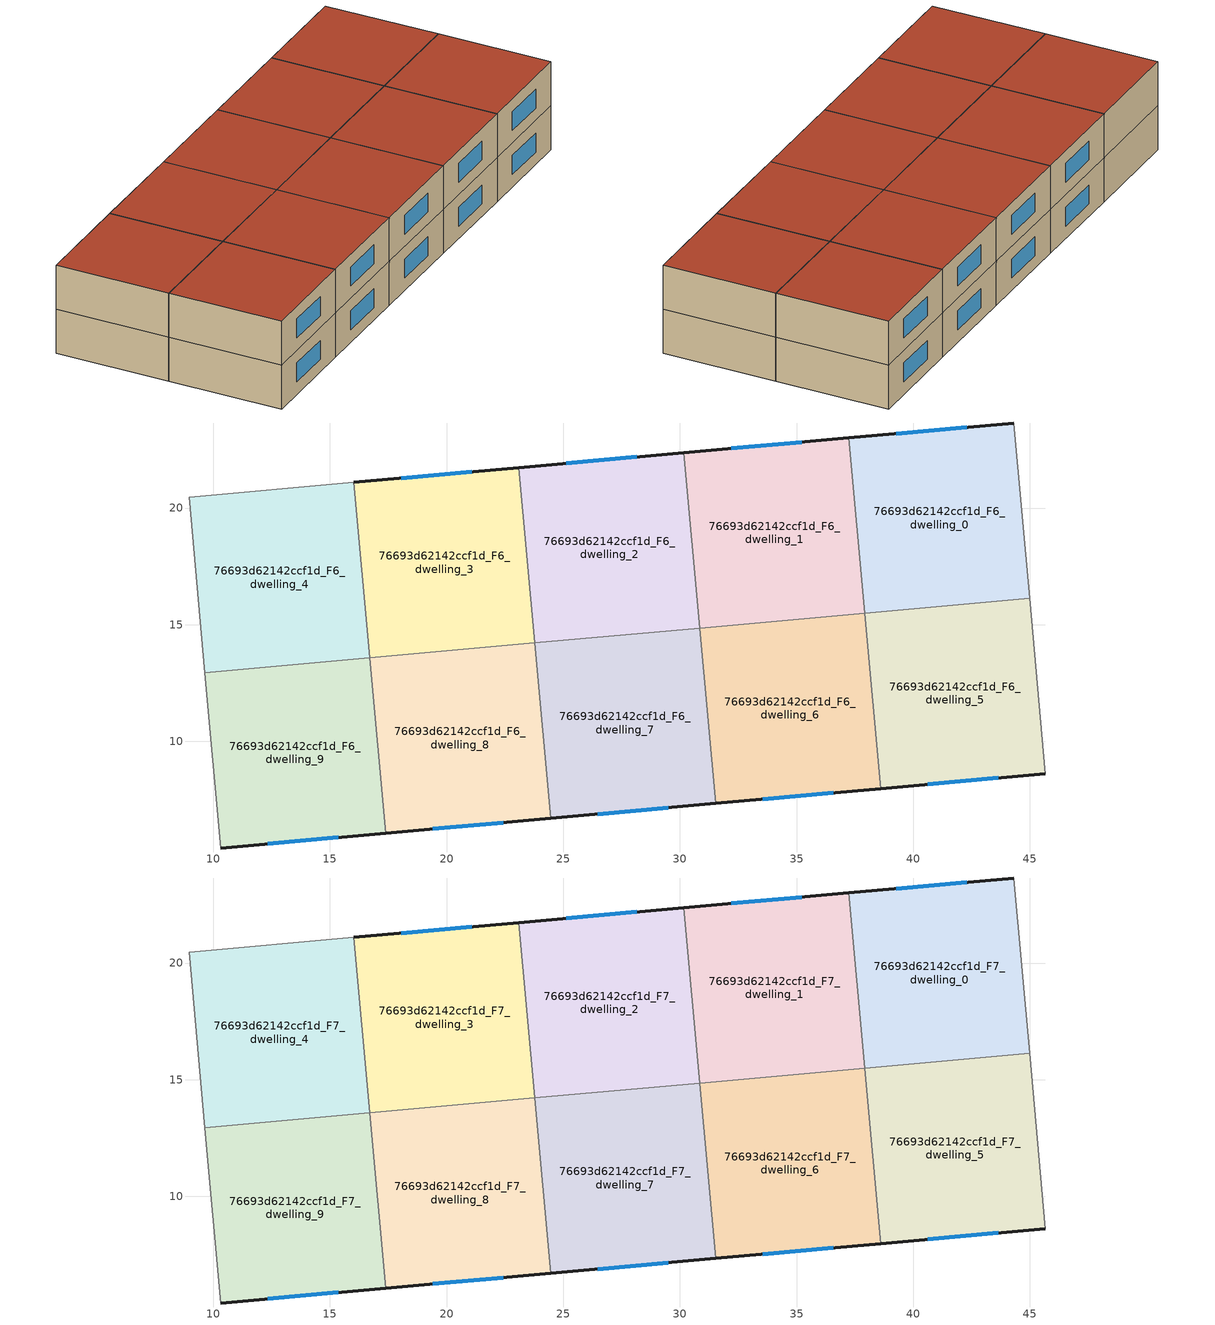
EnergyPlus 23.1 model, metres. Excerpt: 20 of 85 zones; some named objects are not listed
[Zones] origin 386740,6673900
76693d62142ccf1d_F6_dwelling_0
 floor to 76693d62142ccf1d_F5_dwelling_0 (EU_floor_Construction): 44.31,23.64 44.99,16.13 37.92,15.49 37.24,23.01 z18
 wall outside (EU_wall_Construction): 44.31,23.64 37.24,23.01 z18:21
 wall to 76693d62142ccf1d_F6_dwelling_1 (EU_wall_Construction): 37.24,23.01 37.92,15.49 z18:21
 wall adiabatic (EU_wall_Construction): 44.99,16.13 44.31,23.64 z18:21
 wall to 76693d62142ccf1d_F6_dwelling_5 (EU_wall_Construction): 37.92,15.49 44.99,16.13 z18:21
 window (EU_Window_Construction): 42.29,23.46 39.26,23.19 z18.86:20.14
76693d62142ccf1d_F6_dwelling_1
 floor to 76693d62142ccf1d_F5_dwelling_1 (EU_floor_Construction): 37.24,23.01 37.92,15.49 30.85,14.86 30.17,22.37 z18
 wall outside (EU_wall_Construction): 37.24,23.01 30.17,22.37 z18:21
 wall to 76693d62142ccf1d_F6_dwelling_2 (EU_wall_Construction): 30.17,22.37 30.85,14.86 z18:21
 wall to 76693d62142ccf1d_F6_dwelling_6 (EU_wall_Construction): 30.85,14.86 37.92,15.49 z18:21
 window (EU_Window_Construction): 35.22,22.82 32.19,22.55 z18.86:20.14
76693d62142ccf1d_F6_dwelling_2
 floor to 76693d62142ccf1d_F5_dwelling_2 (EU_floor_Construction): 30.17,22.37 30.85,14.86 23.78,14.22 23.1,21.73 z18
 wall outside (EU_wall_Construction): 30.17,22.37 23.1,21.73 z18:21
 wall to 76693d62142ccf1d_F6_dwelling_3 (EU_wall_Construction): 23.1,21.73 23.78,14.22 z18:21
 wall to 76693d62142ccf1d_F6_dwelling_7 (EU_wall_Construction): 23.78,14.22 30.85,14.86 z18:21
 window (EU_Window_Construction): 28.15,22.19 25.12,21.92 z18.86:20.14
76693d62142ccf1d_F6_dwelling_3
 floor to 76693d62142ccf1d_F5_dwelling_3 (EU_floor_Construction): 23.1,21.73 23.78,14.22 16.71,13.58 16.03,21.1 z18
 wall outside (EU_wall_Construction): 23.1,21.73 16.03,21.1 z18:21
 wall to 76693d62142ccf1d_F6_dwelling_4 (EU_wall_Construction): 16.03,21.1 16.71,13.58 z18:21
 wall to 76693d62142ccf1d_F6_dwelling_8 (EU_wall_Construction): 16.71,13.58 23.78,14.22 z18:21
 window (EU_Window_Construction): 21.08,21.55 18.05,21.28 z18.86:20.14
76693d62142ccf1d_F6_dwelling_4
 floor to 76693d62142ccf1d_F5_dwelling_4 (EU_floor_Construction): 16.03,21.1 16.71,13.58 9.64,12.94 8.96,20.46 z18
 wall adiabatic (EU_wall_Construction): 16.03,21.1 8.96,20.46 9.64,12.94 z18:21
 wall to 76693d62142ccf1d_F6_dwelling_9 (EU_wall_Construction): 9.64,12.94 16.71,13.58 z18:21
76693d62142ccf1d_F6_dwelling_5
 floor to 76693d62142ccf1d_F5_dwelling_5 (EU_floor_Construction): 44.99,16.13 45.66,8.61 38.59,7.98 37.92,15.49 z18
 wall outside (EU_wall_Construction): 38.59,7.98 45.66,8.61 z18:21
 wall to 76693d62142ccf1d_F6_dwelling_6 (EU_wall_Construction): 37.92,15.49 38.59,7.98 z18:21
 wall adiabatic (EU_wall_Construction): 45.66,8.61 44.99,16.13 z18:21
 window (EU_Window_Construction): 40.61,8.16 43.65,8.43 z18.86:20.14
76693d62142ccf1d_F6_dwelling_6
 floor to 76693d62142ccf1d_F5_dwelling_6 (EU_floor_Construction): 37.92,15.49 38.59,7.98 31.53,7.34 30.85,14.86 z18
 wall outside (EU_wall_Construction): 31.53,7.34 38.59,7.98 z18:21
 wall to 76693d62142ccf1d_F6_dwelling_7 (EU_wall_Construction): 30.85,14.86 31.53,7.34 z18:21
 window (EU_Window_Construction): 33.54,7.52 36.58,7.79 z18.86:20.14
76693d62142ccf1d_F6_dwelling_7
 floor to 76693d62142ccf1d_F5_dwelling_7 (EU_floor_Construction): 30.85,14.86 31.53,7.34 24.45,6.7 23.78,14.22 z18
 wall outside (EU_wall_Construction): 24.45,6.7 31.53,7.34 z18:21
 wall to 76693d62142ccf1d_F6_dwelling_8 (EU_wall_Construction): 23.78,14.22 24.45,6.7 z18:21
 window (EU_Window_Construction): 26.47,6.88 29.5,7.16 z18.86:20.14
76693d62142ccf1d_F6_dwelling_8
 floor to 76693d62142ccf1d_F5_dwelling_8 (EU_floor_Construction): 23.78,14.22 24.45,6.7 17.38,6.07 16.71,13.58 z18
 wall outside (EU_wall_Construction): 17.38,6.07 24.45,6.7 z18:21
 wall to 76693d62142ccf1d_F6_dwelling_9 (EU_wall_Construction): 16.71,13.58 17.38,6.07 z18:21
 window (EU_Window_Construction): 19.4,6.25 22.43,6.52 z18.86:20.14
76693d62142ccf1d_F6_dwelling_9
 floor to 76693d62142ccf1d_F5_dwelling_9 (EU_floor_Construction): 16.71,13.58 17.38,6.07 10.31,5.43 9.64,12.94 z18
 wall outside (EU_wall_Construction): 10.31,5.43 17.38,6.07 z18:21
 wall adiabatic (EU_wall_Construction): 9.64,12.94 10.31,5.43 z18:21
 window (EU_Window_Construction): 12.33,5.61 15.36,5.88 z18.86:20.14
76693d62142ccf1d_F7_dwelling_0
 floor to 76693d62142ccf1d_F6_dwelling_0 (EU_floor_Construction): 44.31,23.64 44.99,16.13 37.92,15.49 37.24,23.01 z21
 wall outside (EU_wall_Construction): 44.31,23.64 37.24,23.01 z21:24
 wall to 76693d62142ccf1d_F7_dwelling_1 (EU_wall_Construction): 37.24,23.01 37.92,15.49 z21:24
 wall adiabatic (EU_wall_Construction): 44.99,16.13 44.31,23.64 z21:24
 wall to 76693d62142ccf1d_F7_dwelling_5 (EU_wall_Construction): 37.92,15.49 44.99,16.13 z21:24
 window (EU_Window_Construction): 42.29,23.46 39.26,23.19 z21.86:23.14
 roof outside (EU_roof_Construction): 44.99,16.13 44.31,23.64 37.24,23.01 37.92,15.49 z24
76693d62142ccf1d_F7_dwelling_1
 floor to 76693d62142ccf1d_F6_dwelling_1 (EU_floor_Construction): 37.24,23.01 37.92,15.49 30.85,14.86 30.17,22.37 z21
 wall outside (EU_wall_Construction): 37.24,23.01 30.17,22.37 z21:24
 wall to 76693d62142ccf1d_F7_dwelling_2 (EU_wall_Construction): 30.17,22.37 30.85,14.86 z21:24
 wall to 76693d62142ccf1d_F7_dwelling_6 (EU_wall_Construction): 30.85,14.86 37.92,15.49 z21:24
 window (EU_Window_Construction): 35.22,22.82 32.19,22.55 z21.86:23.14
 roof outside (EU_roof_Construction): 37.92,15.49 37.24,23.01 30.17,22.37 30.85,14.86 z24
76693d62142ccf1d_F7_dwelling_2
 floor to 76693d62142ccf1d_F6_dwelling_2 (EU_floor_Construction): 30.17,22.37 30.85,14.86 23.78,14.22 23.1,21.73 z21
 wall outside (EU_wall_Construction): 30.17,22.37 23.1,21.73 z21:24
 wall to 76693d62142ccf1d_F7_dwelling_3 (EU_wall_Construction): 23.1,21.73 23.78,14.22 z21:24
 wall to 76693d62142ccf1d_F7_dwelling_7 (EU_wall_Construction): 23.78,14.22 30.85,14.86 z21:24
 window (EU_Window_Construction): 28.15,22.19 25.12,21.92 z21.86:23.14
 roof outside (EU_roof_Construction): 30.85,14.86 30.17,22.37 23.1,21.73 23.78,14.22 z24
76693d62142ccf1d_F7_dwelling_3
 floor to 76693d62142ccf1d_F6_dwelling_3 (EU_floor_Construction): 23.1,21.73 23.78,14.22 16.71,13.58 16.03,21.1 z21
 wall outside (EU_wall_Construction): 23.1,21.73 16.03,21.1 z21:24
 wall to 76693d62142ccf1d_F7_dwelling_4 (EU_wall_Construction): 16.03,21.1 16.71,13.58 z21:24
 wall to 76693d62142ccf1d_F7_dwelling_8 (EU_wall_Construction): 16.71,13.58 23.78,14.22 z21:24
 window (EU_Window_Construction): 21.08,21.55 18.05,21.28 z21.86:23.14
 roof outside (EU_roof_Construction): 23.78,14.22 23.1,21.73 16.03,21.1 16.71,13.58 z24
76693d62142ccf1d_F7_dwelling_4
 floor to 76693d62142ccf1d_F6_dwelling_4 (EU_floor_Construction): 16.03,21.1 16.71,13.58 9.64,12.94 8.96,20.46 z21
 wall adiabatic (EU_wall_Construction): 16.03,21.1 8.96,20.46 9.64,12.94 z21:24
 wall to 76693d62142ccf1d_F7_dwelling_9 (EU_wall_Construction): 9.64,12.94 16.71,13.58 z21:24
 roof outside (EU_roof_Construction): 16.71,13.58 16.03,21.1 8.96,20.46 9.64,12.94 z24
76693d62142ccf1d_F7_dwelling_5
 floor to 76693d62142ccf1d_F6_dwelling_5 (EU_floor_Construction): 44.99,16.13 45.66,8.61 38.59,7.98 37.92,15.49 z21
 wall outside (EU_wall_Construction): 38.59,7.98 45.66,8.61 z21:24
 wall to 76693d62142ccf1d_F7_dwelling_6 (EU_wall_Construction): 37.92,15.49 38.59,7.98 z21:24
 wall adiabatic (EU_wall_Construction): 45.66,8.61 44.99,16.13 z21:24
 window (EU_Window_Construction): 40.61,8.16 43.65,8.43 z21.86:23.14
 roof outside (EU_roof_Construction): 45.66,8.61 44.99,16.13 37.92,15.49 38.59,7.98 z24
76693d62142ccf1d_F7_dwelling_6
 floor to 76693d62142ccf1d_F6_dwelling_6 (EU_floor_Construction): 37.92,15.49 38.59,7.98 31.53,7.34 30.85,14.86 z21
 wall outside (EU_wall_Construction): 31.53,7.34 38.59,7.98 z21:24
 wall to 76693d62142ccf1d_F7_dwelling_7 (EU_wall_Construction): 30.85,14.86 31.53,7.34 z21:24
 window (EU_Window_Construction): 33.54,7.52 36.58,7.79 z21.86:23.14
 roof outside (EU_roof_Construction): 38.59,7.98 37.92,15.49 30.85,14.86 31.53,7.34 z24
76693d62142ccf1d_F7_dwelling_7
 floor to 76693d62142ccf1d_F6_dwelling_7 (EU_floor_Construction): 30.85,14.86 31.53,7.34 24.45,6.7 23.78,14.22 z21
 wall outside (EU_wall_Construction): 24.45,6.7 31.53,7.34 z21:24
 wall to 76693d62142ccf1d_F7_dwelling_8 (EU_wall_Construction): 23.78,14.22 24.45,6.7 z21:24
 window (EU_Window_Construction): 26.47,6.88 29.5,7.16 z21.86:23.14
 roof outside (EU_roof_Construction): 31.53,7.34 30.85,14.86 23.78,14.22 24.45,6.7 z24
76693d62142ccf1d_F7_dwelling_8
 floor to 76693d62142ccf1d_F6_dwelling_8 (EU_floor_Construction): 23.78,14.22 24.45,6.7 17.38,6.07 16.71,13.58 z21
 wall outside (EU_wall_Construction): 17.38,6.07 24.45,6.7 z21:24
 wall to 76693d62142ccf1d_F7_dwelling_9 (EU_wall_Construction): 16.71,13.58 17.38,6.07 z21:24
 window (EU_Window_Construction): 19.4,6.25 22.43,6.52 z21.86:23.14
 roof outside (EU_roof_Construction): 24.45,6.7 23.78,14.22 16.71,13.58 17.38,6.07 z24
76693d62142ccf1d_F7_dwelling_9
 floor to 76693d62142ccf1d_F6_dwelling_9 (EU_floor_Construction): 16.71,13.58 17.38,6.07 10.31,5.43 9.64,12.94 z21
 wall outside (EU_wall_Construction): 10.31,5.43 17.38,6.07 z21:24
 wall adiabatic (EU_wall_Construction): 9.64,12.94 10.31,5.43 z21:24
 window (EU_Window_Construction): 12.33,5.61 15.36,5.88 z21.86:23.14
 roof outside (EU_roof_Construction): 17.38,6.07 16.71,13.58 9.64,12.94 10.31,5.43 z24
[Building]
EU S2 Campaign: North Axis=0; Terrain=City; Solar Distribution=FullExterior
[Site:Location]
Helsinki-Vantaa.AP: Latitude=60.317; Longitude=24.963; Time Zone=2; Elevation=54.6
[SizingPeriod:WeatherFileDays]
AnnualSizingPeriod: Begin Month=1; Begin Day of Month=1; End Month=12; End Day of Month=31; Day of Week for Start Day=Monday; Use Weather File Daylight Saving Period=No; Use Weather File Rain and Snow Indicators=No
[MATERIAL]
EU_InternalMass_Material: Roughness=MediumRough; Thickness=0.1; Conductivity=1; Density=1800; Specific Heat=900; Thermal Absorptance=0.9; Solar Absorptance=0.7; Visible Absorptance=0.7
[MATERIAL:NOMASS] Roughness=MediumRough; Thermal Absorptance=0.9; Solar Absorptance=0.7; Visible Absorptance=0.7
Name | Thermal Resistance
EU_wall_NoMass | 1.10183
EU_roof_NoMass; EU_floor_NoMass | 1.70606
[WINDOWMATERIAL:SIMPLEGLAZINGSYSTEM]
EU_Window_SimpleGlazing: UFactor=3.11035; Solar Heat Gain Coefficient=0.8; Visible Transmittance=0.8
[CONSTRUCTION]
EU_wall_Construction: EU_wall_NoMass
EU_roof_Construction: EU_roof_NoMass
EU_floor_Construction: EU_floor_NoMass
EU_Window_Construction: EU_Window_SimpleGlazing
EU_InternalMass_Construction: EU_InternalMass_Material
[ZONE] Type=1; Multiplier=1; Ceiling Height=autocalculate; Floor Area=autocalculate; Part of Total Floor Area=Yes
Name | Volume
76693d62142ccf1d_F6_dwelling_0; 76693d62142ccf1d_F7_dwelling_0 | 160.69
76693d62142ccf1d_F6_dwelling_1; 76693d62142ccf1d_F7_dwelling_1 | 160.6875
76693d62142ccf1d_F6_dwelling_2; 76693d62142ccf1d_F7_dwelling_2 | 160.699
76693d62142ccf1d_F6_dwelling_3; 76693d62142ccf1d_F7_dwelling_3; 76693d62142ccf1d_F6_dwelling_9; 76693d62142ccf1d_F7_dwelling_9 | 160.698
76693d62142ccf1d_F6_dwelling_4; 76693d62142ccf1d_F7_dwelling_4 | 160.687
76693d62142ccf1d_F6_dwelling_5; 76693d62142ccf1d_F7_dwelling_5; 76693d62142ccf1d_F6_dwelling_7; 76693d62142ccf1d_F7_dwelling_7 | 160.712
76693d62142ccf1d_F6_dwelling_6; 76693d62142ccf1d_F7_dwelling_6 | 160.7
76693d62142ccf1d_F6_dwelling_8; 76693d62142ccf1d_F7_dwelling_8 | 160.711
[INTERNALMASS] Construction=EU_InternalMass_Construction
Name | Zone or ZoneList | Surface Area
76693d62142ccf1d_F6_dwelling_0_EU_InternalMass | 76693d62142ccf1d_F6_dwelling_0 | 53.5636
76693d62142ccf1d_F6_dwelling_1_EU_InternalMass | 76693d62142ccf1d_F6_dwelling_1 | 53.5625
76693d62142ccf1d_F6_dwelling_2_EU_InternalMass | 76693d62142ccf1d_F6_dwelling_2 | 53.5664
76693d62142ccf1d_F6_dwelling_3_EU_InternalMass | 76693d62142ccf1d_F6_dwelling_3 | 53.5661
76693d62142ccf1d_F6_dwelling_4_EU_InternalMass | 76693d62142ccf1d_F6_dwelling_4 | 53.5625
76693d62142ccf1d_F6_dwelling_5_EU_InternalMass | 76693d62142ccf1d_F6_dwelling_5 | 53.5702
76693d62142ccf1d_F6_dwelling_6_EU_InternalMass | 76693d62142ccf1d_F6_dwelling_6 | 53.5629
76693d62142ccf1d_F6_dwelling_7_EU_InternalMass | 76693d62142ccf1d_F6_dwelling_7 | 53.5702
76693d62142ccf1d_F6_dwelling_8_EU_InternalMass | 76693d62142ccf1d_F6_dwelling_8 | 53.5694
76693d62142ccf1d_F6_dwelling_9_EU_InternalMass | 76693d62142ccf1d_F6_dwelling_9 | 53.5694
76693d62142ccf1d_F7_dwelling_0_EU_InternalMass | 76693d62142ccf1d_F7_dwelling_0 | 53.5636
76693d62142ccf1d_F7_dwelling_1_EU_InternalMass | 76693d62142ccf1d_F7_dwelling_1 | 53.5625
76693d62142ccf1d_F7_dwelling_2_EU_InternalMass | 76693d62142ccf1d_F7_dwelling_2 | 53.5664
76693d62142ccf1d_F7_dwelling_3_EU_InternalMass | 76693d62142ccf1d_F7_dwelling_3 | 53.5661
76693d62142ccf1d_F7_dwelling_4_EU_InternalMass | 76693d62142ccf1d_F7_dwelling_4 | 53.5625
76693d62142ccf1d_F7_dwelling_5_EU_InternalMass | 76693d62142ccf1d_F7_dwelling_5 | 53.5702
76693d62142ccf1d_F7_dwelling_6_EU_InternalMass | 76693d62142ccf1d_F7_dwelling_6 | 53.5629
76693d62142ccf1d_F7_dwelling_7_EU_InternalMass | 76693d62142ccf1d_F7_dwelling_7 | 53.5702
76693d62142ccf1d_F7_dwelling_8_EU_InternalMass | 76693d62142ccf1d_F7_dwelling_8 | 53.5694
76693d62142ccf1d_F7_dwelling_9_EU_InternalMass | 76693d62142ccf1d_F7_dwelling_9 | 53.5694
[OTHEREQUIPMENT] Fuel Type=Electricity; Design Level Calculation Method=Watts/Area; Power per Zone Floor Area=1; Fraction Latent=0; Fraction Radiant=0; Fraction Lost=0; Carbon Dioxide Generation Rate=0; EndUse Subcategory=EU_Step8_InternalGains
Name | Zone or ZoneList or Space or SpaceList | Schedule
EU_Step8_InternalGain_76693d62142ccf1d_F6_dwelling_0_f000 | 76693d62142ccf1d_F6_dwelling_0 | EU_Step8_GainSchedule_76693d62142ccf1d_F6_dwelling_0_f000
EU_Step8_InternalGain_76693d62142ccf1d_F6_dwelling_1_f000 | 76693d62142ccf1d_F6_dwelling_1 | EU_Step8_GainSchedule_76693d62142ccf1d_F6_dwelling_1_f000
EU_Step8_InternalGain_76693d62142ccf1d_F6_dwelling_2_f000 | 76693d62142ccf1d_F6_dwelling_2 | EU_Step8_GainSchedule_76693d62142ccf1d_F6_dwelling_2_f000
EU_Step8_InternalGain_76693d62142ccf1d_F6_dwelling_3_f000 | 76693d62142ccf1d_F6_dwelling_3 | EU_Step8_GainSchedule_76693d62142ccf1d_F6_dwelling_3_f000
EU_Step8_InternalGain_76693d62142ccf1d_F6_dwelling_4_f000 | 76693d62142ccf1d_F6_dwelling_4 | EU_Step8_GainSchedule_76693d62142ccf1d_F6_dwelling_4_f000
EU_Step8_InternalGain_76693d62142ccf1d_F6_dwelling_5_f000 | 76693d62142ccf1d_F6_dwelling_5 | EU_Step8_GainSchedule_76693d62142ccf1d_F6_dwelling_5_f000
EU_Step8_InternalGain_76693d62142ccf1d_F6_dwelling_6_f000 | 76693d62142ccf1d_F6_dwelling_6 | EU_Step8_GainSchedule_76693d62142ccf1d_F6_dwelling_6_f000
EU_Step8_InternalGain_76693d62142ccf1d_F6_dwelling_7_f000 | 76693d62142ccf1d_F6_dwelling_7 | EU_Step8_GainSchedule_76693d62142ccf1d_F6_dwelling_7_f000
EU_Step8_InternalGain_76693d62142ccf1d_F6_dwelling_8_f000 | 76693d62142ccf1d_F6_dwelling_8 | EU_Step8_GainSchedule_76693d62142ccf1d_F6_dwelling_8_f000
EU_Step8_InternalGain_76693d62142ccf1d_F6_dwelling_9_f000 | 76693d62142ccf1d_F6_dwelling_9 | EU_Step8_GainSchedule_76693d62142ccf1d_F6_dwelling_9_f000
EU_Step8_InternalGain_76693d62142ccf1d_F7_dwelling_0_f000 | 76693d62142ccf1d_F7_dwelling_0 | EU_Step8_GainSchedule_76693d62142ccf1d_F7_dwelling_0_f000
EU_Step8_InternalGain_76693d62142ccf1d_F7_dwelling_1_f000 | 76693d62142ccf1d_F7_dwelling_1 | EU_Step8_GainSchedule_76693d62142ccf1d_F7_dwelling_1_f000
EU_Step8_InternalGain_76693d62142ccf1d_F7_dwelling_2_f000 | 76693d62142ccf1d_F7_dwelling_2 | EU_Step8_GainSchedule_76693d62142ccf1d_F7_dwelling_2_f000
EU_Step8_InternalGain_76693d62142ccf1d_F7_dwelling_3_f000 | 76693d62142ccf1d_F7_dwelling_3 | EU_Step8_GainSchedule_76693d62142ccf1d_F7_dwelling_3_f000
EU_Step8_InternalGain_76693d62142ccf1d_F7_dwelling_4_f000 | 76693d62142ccf1d_F7_dwelling_4 | EU_Step8_GainSchedule_76693d62142ccf1d_F7_dwelling_4_f000
EU_Step8_InternalGain_76693d62142ccf1d_F7_dwelling_5_f000 | 76693d62142ccf1d_F7_dwelling_5 | EU_Step8_GainSchedule_76693d62142ccf1d_F7_dwelling_5_f000
EU_Step8_InternalGain_76693d62142ccf1d_F7_dwelling_6_f000 | 76693d62142ccf1d_F7_dwelling_6 | EU_Step8_GainSchedule_76693d62142ccf1d_F7_dwelling_6_f000
EU_Step8_InternalGain_76693d62142ccf1d_F7_dwelling_7_f000 | 76693d62142ccf1d_F7_dwelling_7 | EU_Step8_GainSchedule_76693d62142ccf1d_F7_dwelling_7_f000
EU_Step8_InternalGain_76693d62142ccf1d_F7_dwelling_8_f000 | 76693d62142ccf1d_F7_dwelling_8 | EU_Step8_GainSchedule_76693d62142ccf1d_F7_dwelling_8_f000
EU_Step8_InternalGain_76693d62142ccf1d_F7_dwelling_9_f000 | 76693d62142ccf1d_F7_dwelling_9 | EU_Step8_GainSchedule_76693d62142ccf1d_F7_dwelling_9_f000
[ZONEVENTILATION:DESIGNFLOWRATE] Schedule=EU_AlwaysOn; Design Flow Rate Calculation Method=AirChanges/Hour; Air Changes per Hour=0.756316; Ventilation Type=Natural; Fan Pressure Rise=0; Fan Total Efficiency=1; Constant Term Coefficient=1; Temperature Term Coefficient=0; Velocity Term Coefficient=0; Velocity Squared Term Coefficient=0; Minimum Indoor Temperature=-100; Maximum Indoor Temperature=100; Delta Temperature=-100; Minimum Outdoor Temperature=-100; Maximum Outdoor Temperature=100; Maximum Wind Speed=40
Name | Zone or ZoneList or Space or SpaceList
EU_ConstantAir_76693d62142ccf1d_F6_dwelling_0 | 76693d62142ccf1d_F6_dwelling_0
EU_ConstantAir_76693d62142ccf1d_F6_dwelling_1 | 76693d62142ccf1d_F6_dwelling_1
EU_ConstantAir_76693d62142ccf1d_F6_dwelling_2 | 76693d62142ccf1d_F6_dwelling_2
EU_ConstantAir_76693d62142ccf1d_F6_dwelling_3 | 76693d62142ccf1d_F6_dwelling_3
EU_ConstantAir_76693d62142ccf1d_F6_dwelling_4 | 76693d62142ccf1d_F6_dwelling_4
EU_ConstantAir_76693d62142ccf1d_F6_dwelling_5 | 76693d62142ccf1d_F6_dwelling_5
EU_ConstantAir_76693d62142ccf1d_F6_dwelling_6 | 76693d62142ccf1d_F6_dwelling_6
EU_ConstantAir_76693d62142ccf1d_F6_dwelling_7 | 76693d62142ccf1d_F6_dwelling_7
EU_ConstantAir_76693d62142ccf1d_F6_dwelling_8 | 76693d62142ccf1d_F6_dwelling_8
EU_ConstantAir_76693d62142ccf1d_F6_dwelling_9 | 76693d62142ccf1d_F6_dwelling_9
EU_ConstantAir_76693d62142ccf1d_F7_dwelling_0 | 76693d62142ccf1d_F7_dwelling_0
EU_ConstantAir_76693d62142ccf1d_F7_dwelling_1 | 76693d62142ccf1d_F7_dwelling_1
EU_ConstantAir_76693d62142ccf1d_F7_dwelling_2 | 76693d62142ccf1d_F7_dwelling_2
EU_ConstantAir_76693d62142ccf1d_F7_dwelling_3 | 76693d62142ccf1d_F7_dwelling_3
EU_ConstantAir_76693d62142ccf1d_F7_dwelling_4 | 76693d62142ccf1d_F7_dwelling_4
EU_ConstantAir_76693d62142ccf1d_F7_dwelling_5 | 76693d62142ccf1d_F7_dwelling_5
EU_ConstantAir_76693d62142ccf1d_F7_dwelling_6 | 76693d62142ccf1d_F7_dwelling_6
EU_ConstantAir_76693d62142ccf1d_F7_dwelling_7 | 76693d62142ccf1d_F7_dwelling_7
EU_ConstantAir_76693d62142ccf1d_F7_dwelling_8 | 76693d62142ccf1d_F7_dwelling_8
EU_ConstantAir_76693d62142ccf1d_F7_dwelling_9 | 76693d62142ccf1d_F7_dwelling_9
[HVACTEMPLATE:ZONE:IDEALLOADSAIRSYSTEM] System Availability Schedule=EU_AlwaysOn; Maximum Heating Supply Air Temperature=50; Minimum Cooling Supply Air Temperature=13; Maximum Heating Supply Air Humidity Ratio=0.0156; Minimum Cooling Supply Air Humidity Ratio=0.0077; Heating Limit=NoLimit; Cooling Limit=NoLimit; Heating Availability Schedule=EU_AlwaysOn; Cooling Availability Schedule=EU_CoolingOff; Dehumidification Control Type=ConstantSensibleHeatRatio; Cooling Sensible Heat Ratio=0.7; Dehumidification Setpoint=60; Humidification Control Type=None; Humidification Setpoint=30; Outdoor Air Method=None; Outdoor Air Flow Rate per Person=0.00944; Outdoor Air Flow Rate per Zone Floor Area=0; Outdoor Air Flow Rate per Zone=0; Demand Controlled Ventilation Type=None; Outdoor Air Economizer Type=NoEconomizer; Heat Recovery Type=None; Sensible Heat Recovery Effectiveness=0.7; Latent Heat Recovery Effectiveness=0.65
Name | Template Thermostat
76693d62142ccf1d_F6_dwelling_0 | EU_HeatOnly_76693d62142ccf1d_F6_dwelling_0
76693d62142ccf1d_F6_dwelling_1 | EU_HeatOnly_76693d62142ccf1d_F6_dwelling_1
76693d62142ccf1d_F6_dwelling_2 | EU_HeatOnly_76693d62142ccf1d_F6_dwelling_2
76693d62142ccf1d_F6_dwelling_3 | EU_HeatOnly_76693d62142ccf1d_F6_dwelling_3
76693d62142ccf1d_F6_dwelling_4 | EU_HeatOnly_76693d62142ccf1d_F6_dwelling_4
76693d62142ccf1d_F6_dwelling_5 | EU_HeatOnly_76693d62142ccf1d_F6_dwelling_5
76693d62142ccf1d_F6_dwelling_6 | EU_HeatOnly_76693d62142ccf1d_F6_dwelling_6
76693d62142ccf1d_F6_dwelling_7 | EU_HeatOnly_76693d62142ccf1d_F6_dwelling_7
76693d62142ccf1d_F6_dwelling_8 | EU_HeatOnly_76693d62142ccf1d_F6_dwelling_8
76693d62142ccf1d_F6_dwelling_9 | EU_HeatOnly_76693d62142ccf1d_F6_dwelling_9
76693d62142ccf1d_F7_dwelling_0 | EU_HeatOnly_76693d62142ccf1d_F7_dwelling_0
76693d62142ccf1d_F7_dwelling_1 | EU_HeatOnly_76693d62142ccf1d_F7_dwelling_1
76693d62142ccf1d_F7_dwelling_2 | EU_HeatOnly_76693d62142ccf1d_F7_dwelling_2
76693d62142ccf1d_F7_dwelling_3 | EU_HeatOnly_76693d62142ccf1d_F7_dwelling_3
76693d62142ccf1d_F7_dwelling_4 | EU_HeatOnly_76693d62142ccf1d_F7_dwelling_4
76693d62142ccf1d_F7_dwelling_5 | EU_HeatOnly_76693d62142ccf1d_F7_dwelling_5
76693d62142ccf1d_F7_dwelling_6 | EU_HeatOnly_76693d62142ccf1d_F7_dwelling_6
76693d62142ccf1d_F7_dwelling_7 | EU_HeatOnly_76693d62142ccf1d_F7_dwelling_7
76693d62142ccf1d_F7_dwelling_8 | EU_HeatOnly_76693d62142ccf1d_F7_dwelling_8
76693d62142ccf1d_F7_dwelling_9 | EU_HeatOnly_76693d62142ccf1d_F7_dwelling_9
[SIZING:ZONE] Zone Cooling Design Supply Air Temperature Input Method=SupplyAirTemperature; Zone Cooling Design Supply Air Temperature=13; Zone Heating Design Supply Air Temperature Input Method=SupplyAirTemperature; Zone Heating Design Supply Air Temperature=50; Zone Cooling Design Supply Air Humidity Ratio=0.008; Zone Heating Design Supply Air Humidity Ratio=0.008; Cooling Design Air Flow Method=DesignDay; Cooling Design Air Flow Rate=0; Cooling Minimum Air Flow per Zone Floor Area=0.000762; Cooling Minimum Air Flow=0; Cooling Minimum Air Flow Fraction=0.2; Heating Design Air Flow Method=DesignDay; Heating Design Air Flow Rate=0; Heating Maximum Air Flow per Zone Floor Area=0.002032; Heating Maximum Air Flow=0.141576; Heating Maximum Air Flow Fraction=0.3; Account for Dedicated Outdoor Air System=No; Dedicated Outdoor Air System Control Strategy=NeutralSupplyAir; Dedicated Outdoor Air Low Setpoint Temperature for Design=autosize; Dedicated Outdoor Air High Setpoint Temperature for Design=autosize; Zone Load Sizing Method=Sensible Load Only No Latent Load; Zone Latent Cooling Design Supply Air Humidity Ratio Input Method=HumidityRatioDifference; Zone Cooling Design Supply Air Humidity Ratio Difference=0.005; Zone Latent Heating Design Supply Air Humidity Ratio Input Method=HumidityRatioDifference; Zone Humidification Design Supply Air Humidity Ratio Difference=0.005
76693d62142ccf1d_F6_dwelling_0; 76693d62142ccf1d_F6_dwelling_1; 76693d62142ccf1d_F6_dwelling_2; 76693d62142ccf1d_F6_dwelling_3; 76693d62142ccf1d_F6_dwelling_4; 76693d62142ccf1d_F6_dwelling_5; 76693d62142ccf1d_F6_dwelling_6; 76693d62142ccf1d_F6_dwelling_7; 76693d62142ccf1d_F6_dwelling_8; 76693d62142ccf1d_F6_dwelling_9; 76693d62142ccf1d_F7_dwelling_0; 76693d62142ccf1d_F7_dwelling_1; 76693d62142ccf1d_F7_dwelling_2; 76693d62142ccf1d_F7_dwelling_3; 76693d62142ccf1d_F7_dwelling_4; 76693d62142ccf1d_F7_dwelling_5; 76693d62142ccf1d_F7_dwelling_6; 76693d62142ccf1d_F7_dwelling_7; 76693d62142ccf1d_F7_dwelling_8; 76693d62142ccf1d_F7_dwelling_9
[SCHEDULE:CONSTANT]
Name | Hourly Value
EU_AlwaysOn | 1
EU_CoolingOff | 0
[SCHEDULE:FILE] Column Number=1; Rows to Skip at Top=0; Number of Hours of Data=8760; Column Separator=Comma; Interpolate to Timestep=No; Minutes per Item=60; Adjust Schedule for Daylight Savings=Yes
Name | File
EU_Step8_GainSchedule_76693d62142ccf1d_F6_dwelling_0_f000 | ../../schedules/76693d62142ccf1d/76693d62142ccf1d_F6_dwelling_0_f000_gain.csv
EU_Step8_GainSchedule_76693d62142ccf1d_F6_dwelling_1_f000 | ../../schedules/76693d62142ccf1d/76693d62142ccf1d_F6_dwelling_1_f000_gain.csv
EU_Step8_GainSchedule_76693d62142ccf1d_F6_dwelling_2_f000 | ../../schedules/76693d62142ccf1d/76693d62142ccf1d_F6_dwelling_2_f000_gain.csv
EU_Step8_GainSchedule_76693d62142ccf1d_F6_dwelling_3_f000 | ../../schedules/76693d62142ccf1d/76693d62142ccf1d_F6_dwelling_3_f000_gain.csv
EU_Step8_GainSchedule_76693d62142ccf1d_F6_dwelling_4_f000 | ../../schedules/76693d62142ccf1d/76693d62142ccf1d_F6_dwelling_4_f000_gain.csv
EU_Step8_GainSchedule_76693d62142ccf1d_F6_dwelling_5_f000 | ../../schedules/76693d62142ccf1d/76693d62142ccf1d_F6_dwelling_5_f000_gain.csv
EU_Step8_GainSchedule_76693d62142ccf1d_F6_dwelling_6_f000 | ../../schedules/76693d62142ccf1d/76693d62142ccf1d_F6_dwelling_6_f000_gain.csv
EU_Step8_GainSchedule_76693d62142ccf1d_F6_dwelling_7_f000 | ../../schedules/76693d62142ccf1d/76693d62142ccf1d_F6_dwelling_7_f000_gain.csv
EU_Step8_GainSchedule_76693d62142ccf1d_F6_dwelling_8_f000 | ../../schedules/76693d62142ccf1d/76693d62142ccf1d_F6_dwelling_8_f000_gain.csv
EU_Step8_GainSchedule_76693d62142ccf1d_F6_dwelling_9_f000 | ../../schedules/76693d62142ccf1d/76693d62142ccf1d_F6_dwelling_9_f000_gain.csv
EU_Step8_GainSchedule_76693d62142ccf1d_F7_dwelling_0_f000 | ../../schedules/76693d62142ccf1d/76693d62142ccf1d_F7_dwelling_0_f000_gain.csv
EU_Step8_GainSchedule_76693d62142ccf1d_F7_dwelling_1_f000 | ../../schedules/76693d62142ccf1d/76693d62142ccf1d_F7_dwelling_1_f000_gain.csv
EU_Step8_GainSchedule_76693d62142ccf1d_F7_dwelling_2_f000 | ../../schedules/76693d62142ccf1d/76693d62142ccf1d_F7_dwelling_2_f000_gain.csv
EU_Step8_GainSchedule_76693d62142ccf1d_F7_dwelling_3_f000 | ../../schedules/76693d62142ccf1d/76693d62142ccf1d_F7_dwelling_3_f000_gain.csv
EU_Step8_GainSchedule_76693d62142ccf1d_F7_dwelling_4_f000 | ../../schedules/76693d62142ccf1d/76693d62142ccf1d_F7_dwelling_4_f000_gain.csv
EU_Step8_GainSchedule_76693d62142ccf1d_F7_dwelling_5_f000 | ../../schedules/76693d62142ccf1d/76693d62142ccf1d_F7_dwelling_5_f000_gain.csv
EU_Step8_GainSchedule_76693d62142ccf1d_F7_dwelling_6_f000 | ../../schedules/76693d62142ccf1d/76693d62142ccf1d_F7_dwelling_6_f000_gain.csv
EU_Step8_GainSchedule_76693d62142ccf1d_F7_dwelling_7_f000 | ../../schedules/76693d62142ccf1d/76693d62142ccf1d_F7_dwelling_7_f000_gain.csv
EU_Step8_GainSchedule_76693d62142ccf1d_F7_dwelling_8_f000 | ../../schedules/76693d62142ccf1d/76693d62142ccf1d_F7_dwelling_8_f000_gain.csv
EU_Step8_GainSchedule_76693d62142ccf1d_F7_dwelling_9_f000 | ../../schedules/76693d62142ccf1d/76693d62142ccf1d_F7_dwelling_9_f000_gain.csv
